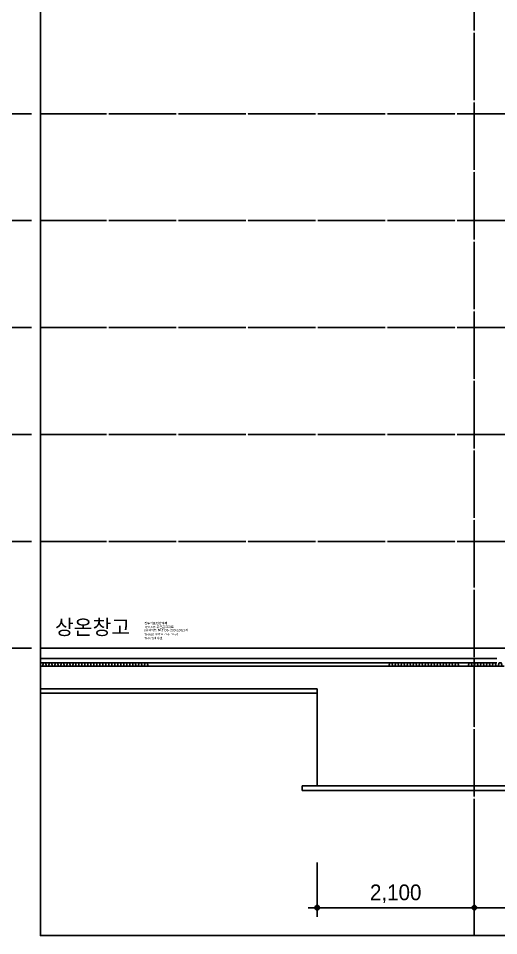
# Model space of a CAD drawing. Header units: millimetres. Extents: x 11948722 to 13111668, y -10771712 to -10232988.
# Drawn here: x 12505826 to 12512241, y -10505543 to -10493287 of the extents above; entities that cross this region are included whole.
import ezdxf
from ezdxf.enums import TextEntityAlignment as Align

# ---------------------------------------------------------------- set-up
doc = ezdxf.new("R2010")
doc.units = ezdxf.units.MM
doc.header["$LTSCALE"] = 150
doc.header["$MEASUREMENT"] = 0
doc.linetypes.add('CEN', pattern=[6.2, 6, -0.1, 0, -0.1])
doc.layers.get('0').update_dxf_attribs({"linetype": 'CONTINUOUS'})
doc.layers.get('Defpoints').update_dxf_attribs({"color": 117, "linetype": 'CONTINUOUS'})
for name, color, linetype in [('A-HAT-251', 251, 'CONTINUOUS'), ('A-중심선', 10, 'CEN'), ('CON-C', 2, 'CONTINUOUS'), ('ELE-06', 6, 'CONTINUOUS'), ('ele11', 251, 'CONTINUOUS'), ('Xref-계단단면도$0$3 dim0', 7, 'CONTINUOUS'), ('바닥마감', 3, 'CONTINUOUS')]:
    doc.layers.add(name, color=color, linetype=linetype)
doc.styles.add('Xref-계단단면도$0$나눔고딕 Se', font='')
doc.styles.add('돋움', font='')
doc.styles.add('맑은고딕', font='malgun.ttf')
doc.styles.get('Xref-계단단면도$0$나눔고딕 Se').set_extended_font_data('Dotum')
doc.styles.get('돋움').set_extended_font_data('Dotum')
doc.dimstyles.new('Xref-계단단면도$0$A1-100', dxfattribs={"dimtxt": 3, "dimasz": 1, "dimexe": 2, "dimexo": 2, "dimgap": 1, "dimtad": 1, "dimdec": 0, "dimzin": 12, "dimdsep": 46, "dimlunit": 6, "dimtxsty": 'Xref-계단단면도$0$나눔고딕 Se', "dimblk1": 'Xref-계단단면도$0$DIMDOT', "dimblk2": 'Xref-계단단면도$0$DIMDOT', "dimsah": 1, "dimcen": -1, "dimdle": 2, "dimclrd": 256, "dimclre": 256, "dimclrt": 3, "dimadec": 0, "dimazin": 0, "dimtfac": 1, "dimtdec": 0, "dimtix": 1, "dimtmove": 2, "dimatfit": 3, "dimldrblk": 'Xref-계단단면도$0$DIMDOT', "dimfxl": 1, "dimtvp": 1, "dimtolj": 1, "dimtzin": 12, "dimlwd": -1, "dimlwe": -1, "dimarcsym": 0})

# ---------------------------------------------------------------- blocks, each defined once
blk = doc.blocks.new('Xref-계단단면도$0$DIMDOT')
at = {"color": 0}
blk.add_line((-2, 0), (2, 0), dxfattribs=at)
for radius in [0.5, 0.25]:
    blk.add_circle((0, 0), radius, dxfattribs=at)
blk = doc.blocks.new('*D245')
at = {"layer": 'Defpoints', "color": 0, "ltscale": 1200}
for p in [(12506121, -10491704), (12502521, -10501704), (12506121, -10501704)]:
    blk.add_point(p, dxfattribs=at)
at = {"layer": 'Xref-계단단면도$0$3 dim0'}
for p, q in [((12506001, -10491704), (12502401, -10491704)), ((12502521, -10491764), (12502521, -10501644)), ((12506001, -10501704), (12502401, -10501704))]:
    blk.add_line(p, q, dxfattribs=at)
at = {"layer": 'Xref-계단단면도$0$3 dim0', "ltscale": 1200, "xscale": 60, "yscale": 60, "zscale": 60}
for p, rotation in [((12502521, -10491704), 90), ((12502521, -10501704), 270)]:
    blk.add_blockref('Xref-계단단면도$0$DIMDOT', p, dxfattribs=dict(at, rotation=rotation))
at = {"layer": 'Xref-계단단면도$0$3 dim0', "color": 3, "ltscale": 1200, "insert": (12502335, -10496704), "char_height": 210, "attachment_point": 5, "rotation": 90, "style": 'Xref-계단단면도$0$나눔고딕 Se'}
blk.add_mtext('\\A1;10,000', dxfattribs=at)
blk = doc.blocks.new('*D947')
at = {"layer": 'Defpoints', "color": 0, "ltscale": 1200}
for p in [(12506121, -10493132), (12503121, -10494561), (12506121, -10494561)]:
    blk.add_point(p, dxfattribs=at)
at = {"layer": 'Xref-계단단면도$0$3 dim0'}
for p, q in [((12506001, -10493132), (12503001, -10493132)), ((12503121, -10493192), (12503121, -10494501)), ((12506001, -10494561), (12503001, -10494561))]:
    blk.add_line(p, q, dxfattribs=at)
at = {"layer": 'Xref-계단단면도$0$3 dim0', "ltscale": 1200, "xscale": 60, "yscale": 60, "zscale": 60}
for p, rotation in [((12503121, -10493132), 90), ((12503121, -10494561), 270)]:
    blk.add_blockref('Xref-계단단면도$0$DIMDOT', p, dxfattribs=dict(at, rotation=rotation))
at = {"layer": 'Xref-계단단면도$0$3 dim0', "color": 3, "ltscale": 1200, "char_height": 210, "attachment_point": 5, "rotation": 90, "style": 'Xref-계단단면도$0$나눔고딕 Se'}
for s, insert in [('\\W0.9;\\T0.8;(178.57X8R)', (12503315, -10493846)), ('\\A1;1,429', (12502935, -10493846))]:
    blk.add_mtext(s, dxfattribs=dict(at, insert=insert))
blk = doc.blocks.new('*D948')
at = {"layer": 'Defpoints', "color": 0, "ltscale": 1200}
for p in [(12506121, -10494561), (12503121, -10495989), (12506121, -10495989)]:
    blk.add_point(p, dxfattribs=at)
at = {"layer": 'Xref-계단단면도$0$3 dim0'}
for p, q in [((12506001, -10494561), (12503001, -10494561)), ((12503121, -10494621), (12503121, -10495929)), ((12506001, -10495989), (12503001, -10495989))]:
    blk.add_line(p, q, dxfattribs=at)
at = {"layer": 'Xref-계단단면도$0$3 dim0', "ltscale": 1200, "xscale": 60, "yscale": 60, "zscale": 60}
for p, rotation in [((12503121, -10494561), 90), ((12503121, -10495989), 270)]:
    blk.add_blockref('Xref-계단단면도$0$DIMDOT', p, dxfattribs=dict(at, rotation=rotation))
at = {"layer": 'Xref-계단단면도$0$3 dim0', "color": 3, "ltscale": 1200, "char_height": 210, "attachment_point": 5, "rotation": 90, "style": 'Xref-계단단면도$0$나눔고딕 Se'}
for s, insert in [('\\W0.9;\\T0.8;(178.57X8R)', (12503315, -10495275)), ('\\A1;1,429', (12502935, -10495275))]:
    blk.add_mtext(s, dxfattribs=dict(at, insert=insert))
blk = doc.blocks.new('*D949')
at = {"layer": 'Defpoints', "color": 0, "ltscale": 1200}
for p in [(12506121, -10495989), (12503121, -10497418), (12506121, -10497418)]:
    blk.add_point(p, dxfattribs=at)
at = {"layer": 'Xref-계단단면도$0$3 dim0'}
for p, q in [((12506001, -10495989), (12503001, -10495989)), ((12503121, -10496049), (12503121, -10497358)), ((12506001, -10497418), (12503001, -10497418))]:
    blk.add_line(p, q, dxfattribs=at)
at = {"layer": 'Xref-계단단면도$0$3 dim0', "ltscale": 1200, "xscale": 60, "yscale": 60, "zscale": 60}
for p, rotation in [((12503121, -10495989), 90), ((12503121, -10497418), 270)]:
    blk.add_blockref('Xref-계단단면도$0$DIMDOT', p, dxfattribs=dict(at, rotation=rotation))
at = {"layer": 'Xref-계단단면도$0$3 dim0', "color": 3, "ltscale": 1200, "char_height": 210, "attachment_point": 5, "rotation": 90, "style": 'Xref-계단단면도$0$나눔고딕 Se'}
for s, insert in [('\\W0.9;\\T0.8;(178.57X8R)', (12503315, -10496704)), ('\\A1;1,429', (12502935, -10496704))]:
    blk.add_mtext(s, dxfattribs=dict(at, insert=insert))
blk = doc.blocks.new('*D950')
at = {"layer": 'Defpoints', "color": 0, "ltscale": 1200}
for p in [(12506121, -10497418), (12503121, -10498846), (12506121, -10498846)]:
    blk.add_point(p, dxfattribs=at)
at = {"layer": 'Xref-계단단면도$0$3 dim0'}
for p, q in [((12506001, -10497418), (12503001, -10497418)), ((12503121, -10497478), (12503121, -10498786)), ((12506001, -10498846), (12503001, -10498846))]:
    blk.add_line(p, q, dxfattribs=at)
at = {"layer": 'Xref-계단단면도$0$3 dim0', "ltscale": 1200, "xscale": 60, "yscale": 60, "zscale": 60}
for p, rotation in [((12503121, -10497418), 90), ((12503121, -10498846), 270)]:
    blk.add_blockref('Xref-계단단면도$0$DIMDOT', p, dxfattribs=dict(at, rotation=rotation))
at = {"layer": 'Xref-계단단면도$0$3 dim0', "color": 3, "ltscale": 1200, "char_height": 210, "attachment_point": 5, "rotation": 90, "style": 'Xref-계단단면도$0$나눔고딕 Se'}
for s, insert in [('\\W0.9;\\T0.8;(178.57X8R)', (12503315, -10498132)), ('\\A1;1,429', (12502935, -10498132))]:
    blk.add_mtext(s, dxfattribs=dict(at, insert=insert))
blk = doc.blocks.new('*D951')
at = {"layer": 'Defpoints', "color": 0, "ltscale": 1200}
for p in [(12506121, -10498846), (12503121, -10500275), (12506121, -10500275)]:
    blk.add_point(p, dxfattribs=at)
at = {"layer": 'Xref-계단단면도$0$3 dim0'}
for p, q in [((12506001, -10498846), (12503001, -10498846)), ((12503121, -10498906), (12503121, -10500215)), ((12506001, -10500275), (12503001, -10500275))]:
    blk.add_line(p, q, dxfattribs=at)
at = {"layer": 'Xref-계단단면도$0$3 dim0', "ltscale": 1200, "xscale": 60, "yscale": 60, "zscale": 60}
for p, rotation in [((12503121, -10498846), 90), ((12503121, -10500275), 270)]:
    blk.add_blockref('Xref-계단단면도$0$DIMDOT', p, dxfattribs=dict(at, rotation=rotation))
at = {"layer": 'Xref-계단단면도$0$3 dim0', "color": 3, "ltscale": 1200, "char_height": 210, "attachment_point": 5, "rotation": 90, "style": 'Xref-계단단면도$0$나눔고딕 Se'}
for s, insert in [('\\W0.9;\\T0.8;(178.57X8R)', (12503315, -10499561)), ('\\A1;1,429', (12502935, -10499561))]:
    blk.add_mtext(s, dxfattribs=dict(at, insert=insert))
blk = doc.blocks.new('*D952')
at = {"layer": 'Defpoints', "color": 0, "ltscale": 1200}
for p in [(12506121, -10500275), (12503121, -10501704), (12506121, -10501704)]:
    blk.add_point(p, dxfattribs=at)
at = {"layer": 'Xref-계단단면도$0$3 dim0'}
for p, q in [((12506001, -10500275), (12503001, -10500275)), ((12503121, -10500335), (12503121, -10501644)), ((12506001, -10501704), (12503001, -10501704))]:
    blk.add_line(p, q, dxfattribs=at)
at = {"layer": 'Xref-계단단면도$0$3 dim0', "ltscale": 1200, "xscale": 60, "yscale": 60, "zscale": 60}
for p, rotation in [((12503121, -10500275), 90), ((12503121, -10501704), 270)]:
    blk.add_blockref('Xref-계단단면도$0$DIMDOT', p, dxfattribs=dict(at, rotation=rotation))
at = {"layer": 'Xref-계단단면도$0$3 dim0', "color": 3, "ltscale": 1200, "char_height": 210, "attachment_point": 5, "rotation": 90, "style": 'Xref-계단단면도$0$나눔고딕 Se'}
for s, insert in [('\\W0.9;\\T0.8;(178.57X8R)', (12503315, -10500989)), ('\\A1;1,429', (12502935, -10500989))]:
    blk.add_mtext(s, dxfattribs=dict(at, insert=insert))
blk = doc.blocks.new('*D2006')
at = {"layer": 'Defpoints', "color": 0, "ltscale": 1200}
for p in [(12509816, -10504444), (12511916, -10504444), (12511916, -10505170)]:
    blk.add_point(p, dxfattribs=at)
at = {"layer": 'Xref-계단단면도$0$3 dim0'}
for p, q in [((12509816, -10504564), (12509816, -10505290)), ((12511916, -10504564), (12511916, -10505290)), ((12509876, -10505170), (12511856, -10505170))]:
    blk.add_line(p, q, dxfattribs=at)
at = {"layer": 'Xref-계단단면도$0$3 dim0', "ltscale": 1200, "xscale": 60, "yscale": 60, "zscale": 60, "rotation": 180}
blk.add_blockref('Xref-계단단면도$0$DIMDOT', (12509816, -10505170), dxfattribs=at)
at = {"layer": 'Xref-계단단면도$0$3 dim0', "ltscale": 1200, "xscale": 60, "yscale": 60, "zscale": 60}
blk.add_blockref('Xref-계단단면도$0$DIMDOT', (12511916, -10505170), dxfattribs=at)
at = {"layer": 'Xref-계단단면도$0$3 dim0', "color": 3, "ltscale": 1200, "insert": (12510866, -10504984), "char_height": 210, "attachment_point": 5, "style": 'Xref-계단단면도$0$나눔고딕 Se'}
blk.add_mtext('\\A1;2,100', dxfattribs=at)
blk = doc.blocks.new('*D2007')
at = {"layer": 'Defpoints', "color": 0, "ltscale": 1200}
for p in [(12511916, -10504444), (12516001, -10504444), (12511916, -10505170)]:
    blk.add_point(p, dxfattribs=at)
at = {"layer": 'Xref-계단단면도$0$3 dim0'}
for p, q in [((12511916, -10504564), (12511916, -10505290)), ((12516001, -10504564), (12516001, -10505290)), ((12515941, -10505170), (12511976, -10505170))]:
    blk.add_line(p, q, dxfattribs=at)
at = {"layer": 'Xref-계단단면도$0$3 dim0', "ltscale": 1200, "xscale": 60, "yscale": 60, "zscale": 60}
for p, rotation in [((12511916, -10505170), 179.9999999999216), ((12516001, -10505170), 359.9999999999216)]:
    blk.add_blockref('Xref-계단단면도$0$DIMDOT', p, dxfattribs=dict(at, rotation=rotation))
at = {"layer": 'Xref-계단단면도$0$3 dim0', "color": 3, "ltscale": 1200, "insert": (12513958, -10504984), "char_height": 210, "attachment_point": 5, "style": 'Xref-계단단면도$0$나눔고딕 Se'}
blk.add_mtext('\\A1;4,085', dxfattribs=at)

msp = doc.modelspace()

# ---------------------------------------------------------------- linework, layer by layer
at = {"layer": 'A-HAT-251'}
for points in [[(12506228.5, -10501943.5), (12506200.5, -10501943.5), (12506188.5, -10501898.5), (12506160.5, -10501898.5), (12506148.5, -10501943.5)], [(12506308.5, -10501943.5), (12506280.5, -10501943.5), (12506268.5, -10501898.5), (12506240.5, -10501898.5), (12506228.5, -10501943.5)], [(12506388.5, -10501943.5), (12506360.5, -10501943.5), (12506348.5, -10501898.5), (12506320.5, -10501898.5), (12506308.5, -10501943.5)], [(12506468.5, -10501943.5), (12506440.5, -10501943.5), (12506428.5, -10501898.5), (12506400.5, -10501898.5), (12506388.5, -10501943.5)], [(12506548.5, -10501943.5), (12506520.5, -10501943.5), (12506508.5, -10501898.5), (12506480.5, -10501898.5), (12506468.5, -10501943.5)], [(12506628.5, -10501943.5), (12506600.5, -10501943.5), (12506588.5, -10501898.5), (12506560.5, -10501898.5), (12506548.5, -10501943.5)], [(12506708.5, -10501943.5), (12506680.5, -10501943.5), (12506668.5, -10501898.5), (12506640.5, -10501898.5), (12506628.5, -10501943.5)], [(12506788.5, -10501943.5), (12506760.5, -10501943.5), (12506748.5, -10501898.5), (12506720.5, -10501898.5), (12506708.5, -10501943.5)], [(12506868.5, -10501943.5), (12506840.5, -10501943.5), (12506828.5, -10501898.5), (12506800.5, -10501898.5), (12506788.5, -10501943.5)], [(12506948.5, -10501943.5), (12506920.5, -10501943.5), (12506908.5, -10501898.5), (12506880.5, -10501898.5), (12506868.5, -10501943.5)], [(12507028.5, -10501943.5), (12507000.5, -10501943.5), (12506988.5, -10501898.5), (12506960.5, -10501898.5), (12506948.5, -10501943.5)], [(12507108.5, -10501943.5), (12507080.5, -10501943.5), (12507068.5, -10501898.5), (12507040.5, -10501898.5), (12507028.5, -10501943.5)], [(12507188.5, -10501943.5), (12507160.5, -10501943.5), (12507148.5, -10501898.5), (12507120.5, -10501898.5), (12507108.5, -10501943.5)], [(12507268.5, -10501943.5), (12507240.5, -10501943.5), (12507228.5, -10501898.5), (12507200.5, -10501898.5), (12507188.5, -10501943.5)], [(12507348.5, -10501943.5), (12507320.5, -10501943.5), (12507308.5, -10501898.5), (12507280.5, -10501898.5), (12507268.5, -10501943.5)], [(12507428.5, -10501943.5), (12507400.5, -10501943.5), (12507388.5, -10501898.5), (12507360.5, -10501898.5), (12507348.5, -10501943.5)], [(12507508.5, -10501943.5), (12507480.5, -10501943.5), (12507468.5, -10501898.5), (12507440.5, -10501898.5), (12507428.5, -10501943.5)], [(12507588.5, -10501943.5), (12507560.5, -10501943.5), (12507548.5, -10501898.5), (12507520.5, -10501898.5), (12507508.5, -10501943.5)], [(12510855.8, -10501943.5), (12510827.8, -10501943.5), (12510815.8, -10501898.5), (12510787.8, -10501898.5), (12510775.8, -10501943.5)], [(12510935.8, -10501943.5), (12510907.8, -10501943.5), (12510895.8, -10501898.5), (12510867.8, -10501898.5), (12510855.8, -10501943.5)], [(12511015.8, -10501943.5), (12510987.8, -10501943.5), (12510975.8, -10501898.5), (12510947.8, -10501898.5), (12510935.8, -10501943.5)], [(12511095.8, -10501943.5), (12511067.8, -10501943.5), (12511055.8, -10501898.5), (12511027.8, -10501898.5), (12511015.8, -10501943.5)], [(12511175.8, -10501943.5), (12511147.8, -10501943.5), (12511135.8, -10501898.5), (12511107.8, -10501898.5), (12511095.8, -10501943.5)], [(12511255.8, -10501943.5), (12511227.8, -10501943.5), (12511215.8, -10501898.5), (12511187.8, -10501898.5), (12511175.8, -10501943.5)], [(12511335.8, -10501943.5), (12511307.8, -10501943.5), (12511295.8, -10501898.5), (12511267.8, -10501898.5), (12511255.8, -10501943.5)], [(12511415.8, -10501943.5), (12511387.8, -10501943.5), (12511375.8, -10501898.5), (12511347.8, -10501898.5), (12511335.8, -10501943.5)], [(12511495.8, -10501943.5), (12511467.8, -10501943.5), (12511455.8, -10501898.5), (12511427.8, -10501898.5), (12511415.8, -10501943.5)], [(12511575.8, -10501943.5), (12511547.8, -10501943.5), (12511535.8, -10501898.5), (12511507.8, -10501898.5), (12511495.8, -10501943.5)], [(12511655.8, -10501943.5), (12511627.8, -10501943.5), (12511615.8, -10501898.5), (12511587.8, -10501898.5), (12511575.8, -10501943.5)], [(12511735.8, -10501943.5), (12511707.8, -10501943.5), (12511695.8, -10501898.5), (12511667.8, -10501898.5), (12511655.8, -10501943.5)], [(12511915.8, -10501943.5), (12511887.8, -10501943.5), (12511875.8, -10501898.5), (12511847.8, -10501898.5), (12511835.8, -10501943.5)], [(12511995.8, -10501943.5), (12511967.8, -10501943.5), (12511955.8, -10501898.5), (12511927.8, -10501898.5), (12511915.8, -10501943.5)], [(12512075.8, -10501943.5), (12512047.8, -10501943.5), (12512035.8, -10501898.5), (12512007.8, -10501898.5), (12511995.8, -10501943.5)], [(12512155.8, -10501943.5), (12512127.8, -10501943.5), (12512115.8, -10501898.5), (12512087.8, -10501898.5), (12512075.8, -10501943.5)], [(12512235.8, -10501943.5), (12512207.8, -10501943.5), (12512195.8, -10501898.5), (12512167.8, -10501898.5), (12512155.8, -10501943.5)], [(12512315.8, -10501943.5), (12512287.8, -10501943.5), (12512275.8, -10501898.5), (12512247.8, -10501898.5), (12512235.8, -10501943.5)]]:
    msp.add_lwpolyline(points, dxfattribs=at)
at = {"layer": 'A-중심선'}
for p, q in [((12511915.8, -10505543), (12511915.8, -10458703.5)), ((12523746.5, -10494560.7), (12506120.5, -10494560.7)), ((12523746.5, -10495989.2), (12506120.5, -10495989.2)), ((12523746.5, -10497417.8), (12506120.5, -10497417.8)), ((12523746.5, -10498846.4), (12506120.5, -10498846.4)), ((12523746.5, -10500275), (12506120.5, -10500275)), ((12523746.5, -10501703.5), (12506120.5, -10501703.5)), ((12523746.5, -10503543.5), (12509815.8, -10503543.5))]:
    msp.add_line(p, q, dxfattribs=at)
at = {"layer": 'CON-C', "ltscale": 1200}
for p, q in [((12506120.5, -10501943.5), (12512315.8, -10501943.5)), ((12506120.5, -10502243.5), (12509815.8, -10502243.5)), ((12509815.8, -10502243.5), (12509815.8, -10503543.5)), ((12509815.8, -10503543.5), (12515481.2, -10503543.5))]:
    msp.add_line(p, q, dxfattribs=at)
at = {"layer": 'Defpoints', "ltscale": 1200}
msp.add_lwpolyline([(12506120.5, -10458703.5), (12523746.5, -10458703.5), (12523746.5, -10505543), (12506120.5, -10505543)], close=True, dxfattribs=at)
at = {"layer": 'ELE-06'}
for p, q in [((12509815.8, -10502303.5), (12506120.5, -10502303.5)), ((12509815.8, -10503543.5), (12509615.8, -10503543.5)), ((12509615.8, -10503543.5), (12509615.8, -10503603.5)), ((12515446.5, -10503603.5), (12509615.8, -10503603.5))]:
    msp.add_line(p, q, dxfattribs=at)
at = {"layer": 'ele11', "ltscale": 0.5}
for p, q in [((12506120.5, -10501838.5), (12512215.8, -10501838.5)), ((12506120.5, -10501898.5), (12512215.8, -10501898.5))]:
    msp.add_line(p, q, dxfattribs=at)
at = {"layer": '바닥마감', "color": 3}
msp.add_lwpolyline([(12506120.5, -10501703.5), (12512215.8, -10501703.5)], dxfattribs=at)

# ---------------------------------------------------------------- texts
at = {"layer": 'Defpoints', "style": '맑은고딕'}
msp.add_text('상온창고', height=200, dxfattribs=at).set_placement((12506315.5, -10501422), align=Align.MIDDLE_LEFT)
at = {"layer": 'Defpoints', "ltscale": 1200, "style": '돋움'}
for s, p in [('침투식표면강화제', (12507507.7, -10501368.9)), ('THK135 무근콘크리트', (12507507.7, -10501418.9)), ('(용접이형 철망 D8- 200x200)1겹', (12507507.7, -10501461.4)), ('THK60 보호모르타르마감', (12507507.7, -10501518.9)), ('THK45배수판', (12507507.7, -10501568.9))]:
    msp.add_text(s, height=30, dxfattribs=at).set_placement(p, align=Align.MIDDLE_LEFT)

# ---------------------------------------------------------------- dimensions: what is measured, and where the dimension line sits
at = {"layer": 'Xref-계단단면도$0$3 dim0'}
for base, p1, p2, angle, picture, middle in [((12502520.5, -10501703.5), (12506120.5, -10491703.5), (12506120.5, -10501703.5), 270, '*D245', (12502335.1, -10496703.5)), ((12511915.8, -10505169.6), (12516000.8, -10504443.5), (12511915.8, -10504443.5), 180, '*D2007', (12513958.3, -10504984.2))]:
    dim = msp.add_linear_dim(base=base, p1=p1, p2=p2, angle=angle, dimstyle='Xref-계단단면도$0$A1-100', override={"dimscale": 60, "dimtxt": 3.5}, dxfattribs=at)
    dim.commit()
    dim.dimension.update_dxf_attribs({"geometry": picture, "text_midpoint": middle})
for base, p1, p2, picture, middle in [((12503120.5, -10494560.7), (12506120.5, -10493132.1), (12506120.5, -10494560.7), '*D947', (12503120.5, -10493846.4)), ((12503120.5037, -10495989.2413), (12506120.5037, -10494560.6699), (12506120.5037, -10495989.2413), '*D948', (12503120.5037, -10495274.9556)), ((12503120.5, -10497417.8), (12506120.5, -10495989.2), (12506120.5, -10497417.8), '*D949', (12503120.5, -10496703.5)), ((12503120.5, -10498846.4), (12506120.5, -10497417.8), (12506120.5, -10498846.4), '*D950', (12503120.5, -10498132.1)), ((12503120.5, -10500275), (12506120.5, -10498846.4), (12506120.5, -10500275), '*D951', (12503120.5, -10499560.7)), ((12503120.5037, -10501703.527), (12506120.5037, -10500274.9556), (12506120.5037, -10501703.527), '*D952', (12503120.5037, -10500989.2413))]:
    dim = msp.add_linear_dim(base=base, p1=p1, p2=p2, angle=270, text='<>\\X\\W0.9;\\T0.8;(178.57X8R)', dimstyle='Xref-계단단면도$0$A1-100', override={"dimscale": 60, "dimtxt": 3.5, "dimtxsty": 'Xref-계단단면도$0$나눔고딕 Se', "dimblk1": 'Xref-계단단면도$0$DIMDOT', "dimblk2": 'Xref-계단단면도$0$DIMDOT'}, dxfattribs=at)
    dim.commit()
    dim.dimension.update_dxf_attribs({"geometry": picture, "text_midpoint": middle})
dim = msp.add_linear_dim(base=(12511915.8, -10505169.6), p1=(12509815.8, -10504443.5), p2=(12511915.8, -10504443.5), dimstyle='Xref-계단단면도$0$A1-100', override={"dimscale": 60, "dimtxt": 3.5}, dxfattribs=at)
dim.commit()
dim.dimension.update_dxf_attribs({"geometry": '*D2006', "text_midpoint": (12510865.8, -10504984.2)})

doc.saveas('drawing.dxf')
